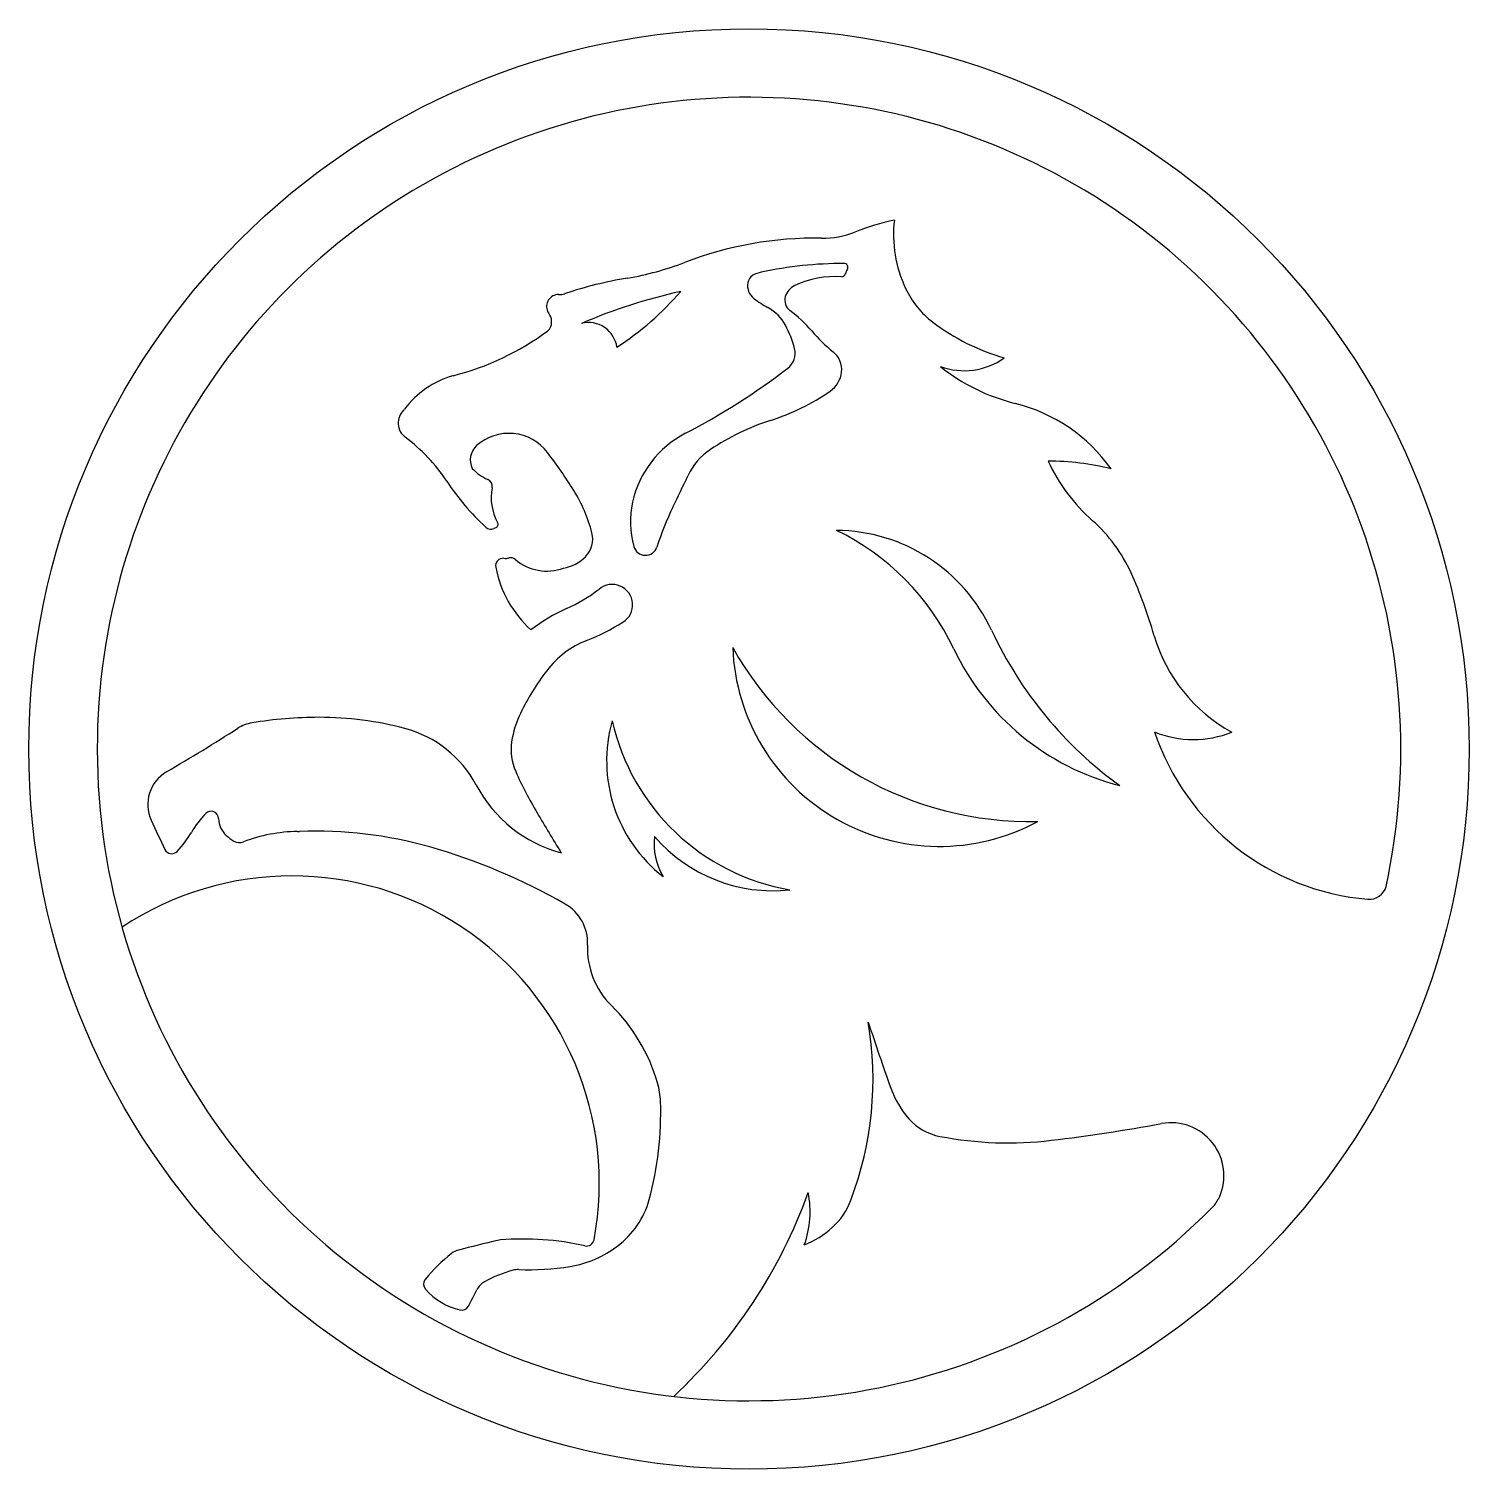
# Model space of a CAD drawing. Header units: metres. Extents: x 196.9 to 248.8, y 125.4 to 177.3.
import ezdxf

# ---------------------------------------------------------------- set-up
doc = ezdxf.new("R2010")
doc.units = ezdxf.units.M

msp = doc.modelspace()

# ---------------------------------------------------------------- linework, layer by layer
at = {"layer": 'Part1_Part1_Part1_Lay1', "color": 1}
msp.add_line((213.741654, 159.357019), (213.677033, 159.328299), dxfattribs=at)
msp.add_circle((222.862652, 151.385761), 25.942402, dxfattribs=at)
for centre, radius, start, end in [((222.862652, 151.385761), 23.47719, 347.821508, 540), ((229.831122, 162.155571), 8.462426, 101.805879, 111.881741), ((232.548899, 169.900136), 4.481672, 173.094384, 205.381463), ((225.26035, 156.653688), 13.134557, 89.056609, 111.045799), ((225.527401, 172.871281), 3.085234, 269.056609, 291.881741), ((216.710245, 178.874367), 10.674325, 279.561811, 291.045799), ((226.308511, 154.282033), 14.59448, 90.090379, 101.888), ((226.285701, 168.740067), 0.136427, 331.713152, 450.088831), ((227.223685, 168.235292), 0.928754, 151.713152, 163.612466), ((220.990423, 153.465454), 15.092568, 99.561811, 108.351547), ((223.403386, 168.084862), 0.593278, 170.431216, 231.888502), ((223.191942, 168.120506), 0.378851, 120.155087, 170.431216), ((223.510921, 167.571455), 1.013835, 101.887543, 120.155087), ((225.982689, 164.924753), 3.481275, 86.528051, 115.001163), ((226.201776, 168.535815), 0.136427, 266.528051, 343.612466), ((215.996461, 167.329021), 0.426091, 96.733051, 212.059559), ((215.978495, 167.4812), 0.272855, 86.055666, 96.733051), ((216.035343, 168.305673), 0.553575, 266.055666, 290.479489), ((216.324488, 167.531475), 0.272855, 108.351547, 110.479489), ((224.659758, 148.520509), 19.808365, 102.412674, 113.267733), ((211.993187, 175.159315), 11.131105, 303.309163, 319.062685), ((225.270074, 170.464554), 3.617756, 231.888502, 241.501949), ((224.617183, 167.552904), 0.464265, 164.163756, 233.129245), ((224.778426, 167.507167), 0.631869, 115.001163, 164.163756), ((231.495902, 169.400554), 3.316173, 205.381463, 232.72481), ((215.866594, 167.247683), 0.272855, 212.059559, 218.013915), ((215.267407, 166.779313), 0.487668, 329.963357, 398.013915), ((222.797047, 165.909434), 1.565388, 28.138513, 61.501949), ((221.44779, 163.327178), 4.817951, 40.31505, 53.129245), ((217.08057, 165.711871), 1.035533, 8.047131, 103.723926), ((220.867771, 164.87763), 3.753246, 14.386204, 28.138513), ((234.174076, 172.91932), 7.738202, 232.72481, 254.145087), ((209.831394, 174.231035), 9.693517, 284.177714, 306.63899), ((215.453373, 166.671787), 0.272855, 306.63899, 329.963357), ((229.34759, 170.030264), 5.542464, 220.31505, 231.448475), ((223.84258, 165.640668), 0.682137, 307.390072, 374.386204), ((225.380499, 165.052143), 0.823029, 353.668251, 411.448475), ((208.966425, 185.104859), 25.180193, 297.446617, 307.390072), ((230.611815, 167.514546), 2.500974, 249.966222, 305.383116), ((234.159906, 170.689971), 7.066056, 231.436401, 256.007885), ((213.094837, 161.673393), 3.28224, 105.858979, 143.570641), ((212.272461, 164.568232), 0.272855, 104.177714, 105.858979), ((225.249006, 165.066733), 0.955329, 304.475346, 353.668251), ((221.088517, 171.125866), 8.305347, 287.840362, 304.475346), ((210.859822, 163.126498), 0.634938, 133.542935, 233.241515), ((210.234445, 163.784519), 0.272855, 313.542935, 323.570641), ((230.996243, 157.993773), 6.01837, 35.331679, 76.007885), ((226.269066, 155.029312), 8.604329, 107.840362, 123.893434), ((206.703674, 157.56246), 6.309993, 33.38705, 53.241515), ((214.215112, 161.009271), 1.747109, 37.285125, 131.762469), ((222.272136, 159.486577), 3.687407, 117.446617, 167.651031), ((213.510005, 161.798962), 0.688493, 131.762, 207.002525), ((201.173475, 151.079556), 18.138679, 32.035356, 37.285125), ((222.769535, 160.238452), 2.328833, 123.893434, 154.954106), ((214.135844, 162.674101), 1.716543, 223.783401, 246.543523), ((233.63188, 152.498449), 9.259441, 75.781818, 89.987573), ((239.561495, 164.512457), 6.536372, 204.924363, 228.62872), ((219.453117, 165.965035), 8.959308, 213.38705, 227.335001), ((213.343959, 160.849101), 0.272855, 348.852902, 426.543523), ((144.611092, 196.76058), 83.941719, 334.102881, 334.954106), ((215.426098, 160.438824), 1.849321, 168.852902, 208.816269), ((211.976906, 157.839562), 5.394589, 14.319301, 32.035356), ((221.883667, 159.571624), 3.289738, 167.651031, 195.620726), ((230.230023, 155.191581), 11.234869, 154.102881, 162.010289), ((213.566216, 159.577637), 0.272855, 227.335001, 293.962483), ((213.686245, 159.481688), 0.136427, 293.962483, 388.816269), ((231.602233, 155.475318), 5.506042, 24.161252, 48.62872), ((216.321432, 158.948527), 0.910762, 315.627731, 374.319301), ((225.956188, 153.035098), 6.226675, 24.944548, 89.456392), ((222.063047, 151.126343), 9.044372, 25.35243, 64.088595), ((214.009468, 157.983096), 0.272855, 84.694294, 190.772545), ((214.084973, 158.796136), 0.543683, 264.694294, 283.096331), ((214.269991, 158.000836), 0.272855, 49.8063, 103.096331), ((215.960091, 159.302035), 1.416267, 278.887237, 315.627731), ((219.133485, 158.794862), 0.43204, 194.621271, 342.010289), ((217.733307, 158.691608), 4.063497, 190.772545, 227.914117), ((215.576177, 159.546842), 1.751066, 229.8063, 290.132859), ((217.935809, 156.579456), 0.734608, 301.814261, 490.00923), ((220.719072, 150.593076), 17.434138, 16.237728, 24.161252), ((213.633887, 162.252938), 6.386434, 294.551265, 306.844943), ((219.04156, 150.414962), 6.628196, 114.551265, 127.465107), ((213.963519, 162.982545), 8.269768, 291.644149, 301.814261), ((244.647638, 161.72905), 14.387764, 204.944548, 234.158226), ((218.259122, 152.157466), 3.376456, 111.644149, 142.637594), ((243.021335, 157.08841), 5.79473, 196.237728, 241.487759), ((232.983272, 161.056947), 12.283215, 209.329929, 271.319323), ((229.718492, 155.327458), 7.449435, 182.210221, 298.439032), ((238.481599, 158.905746), 9.12395, 205.35243, 255.66699), ((222.733207, 148.741419), 9.00556, 142.637594, 154.136096), ((217.823679, 151.121537), 3.549515, 154.136096, 171.549788), ((160.148635, 221.864366), 82.616026, 300.33951, 302.428684), ((205.183024, 150.979989), 1.364275, 99.511924, 122.428684), ((207.376491, 137.889084), 14.637673, 90.00147, 99.511924), ((207.376269, 140.459235), 12.067478, 75.13911, 90.001), ((209.421553, 148.167147), 4.092825, 27.967363, 75.13911), ((223.013064, 150.95588), 5.27847, 164.085212, 232.092299), ((225.686872, 154.138246), 7.941785, 192.618655, 260.226151), ((216.215677, 151.360426), 1.923865, 171.549788, 203.985794), ((238.867738, 155.411012), 3.685662, 247.70785, 292.114551), ((245.913634, 154.855066), 8.913332, 198.676421, 265.135299), ((222.862652, 151.385761), 23.47719, 180, 315.305391), ((202.569008, 149.385383), 1.364275, 120.33951, 204.398561), ((227.417453, 156.34445), 14.184382, 203.985794, 210.787978), ((217.393382, 152.40002), 4.933098, 207.967363, 254.76509), ((205.855688, 146.591334), 3.560152, 136.033337, 149.79822), ((203.487446, 148.875657), 0.269756, 0.363843, 136.033337), ((513.279745, 326.671295), 346.94328, 210.787978, 211.065915), ((236.988445, 164.997689), 39.159007, 204.398561, 206.106336), ((204.572701, 148.882549), 0.815522, 180.363843, 228.407088), ((206.668021, 142.765093), 5.648478, 90.710155, 110.888217), ((206.564195, 151.141478), 2.72855, 270.710155, 272.285923), ((207.270723, 133.442001), 14.985023, 74.142796, 92.285923), ((199.563263, 150.253874), 3.720563, 316.629494, 329.79822), ((205.187787, 149.575509), 1.742087, 228.407088, 239.763048), ((204.511661, 148.41553), 0.399441, 239.763048, 290.888217), ((221.706859, 147.961505), 2.262976, 173.200241, 211.142676), ((223.731488, 151.932045), 5.653016, 220.918028, 276.166009), ((202.0695, 147.886286), 0.272855, 206.106336, 316.629494), ((205.43938, 126.994642), 21.687437, 60.124404, 74.143), ((206.399514, 135.743932), 11.070841, 349.386976, 483.560778), ((245.210506, 146.593639), 0.622068, 265.135, 345.040692), ((215.441675, 144.406323), 1.607284, 357.355185, 420.124404), ((219.917687, 144.19956), 2.8735, 177.355185, 225.386058), ((213.350279, 137.543048), 6.477436, 16.304452, 45.386058), ((214.97906, 139.498983), 12.350338, 339.274831, 369.550681), ((325.500375, 173.78345), 103.490557, 198.14848, 199.537335), ((216.948397, 138.595515), 2.72855, 1.992976, 16.304452), ((231.13373, 140.297251), 3.358698, 199.537335, 221.608646), ((207.74957, 138.275414), 11.932945, 344.831125, 361.992976), ((230.11748, 139.394708), 1.999526, 221.608646, 259.120427), ((225.90244, 202.417419), 65.597929, 276.87221, 280.378701), ((238.063473, 136.018123), 1.905811, 336.131836, 460.379), ((232.195171, 150.204759), 13.007433, 259.120427, 276.87221), ((216.35947, 135.941178), 3.012237, 325.232125, 344.831125), ((207.386772, 141.758672), 18.718656, 312.987094, 340.165975), ((221.578144, 134.713397), 3.48667, 340.044506, 371.482705), ((224.200989, 136.009677), 2.490356, 311.757898, 339.274831), ((238.663198, 135.75276), 1.25, 315.305391, 336.131836), ((216.105424, 136.117533), 3.321495, 307.473481, 325.232125), ((223.521303, 136.770989), 3.51093, 292.333873, 311.757898), ((277.926925, -129.199638), 270.591505, 103.707363, 104.01387), ((213.968394, 133.022354), 0.682137, 94.546935, 103.707363), ((214.725214, 123.505717), 10.22882, 77.418441, 94.546935), ((215.827715, 136.479798), 3.777958, 278.985393, 307.473481), ((217.012785, 133.755215), 0.272855, 257.418441, 349.386976), ((215.619387, 128.751673), 5.654437, 127.877131, 141.421772), ((212.566543, 132.676454), 0.682137, 104.01387, 127.877131), ((215.517671, 128.273882), 4.4864, 104.885609, 119.051234), ((214.540393, 131.950476), 0.682137, 88.165312, 104.885609), ((214.877891, 142.486657), 9.859447, 268.165312, 278.985393), ((211.412295, 132.107533), 0.272855, 141.421772, 221.136198), ((212.989259, 133.484963), 2.366686, 221.136198, 256.870759), ((186.599682, 145.314127), 29.664391, 331.845843, 333.132198), ((213.670353, 131.599515), 0.682137, 119.051234, 153.132198), ((212.513649, 131.445864), 0.272855, 256.870759, 331.845843)]:
    msp.add_arc(centre, radius, start, end, dxfattribs=at)

doc.saveas('drawing.dxf')
